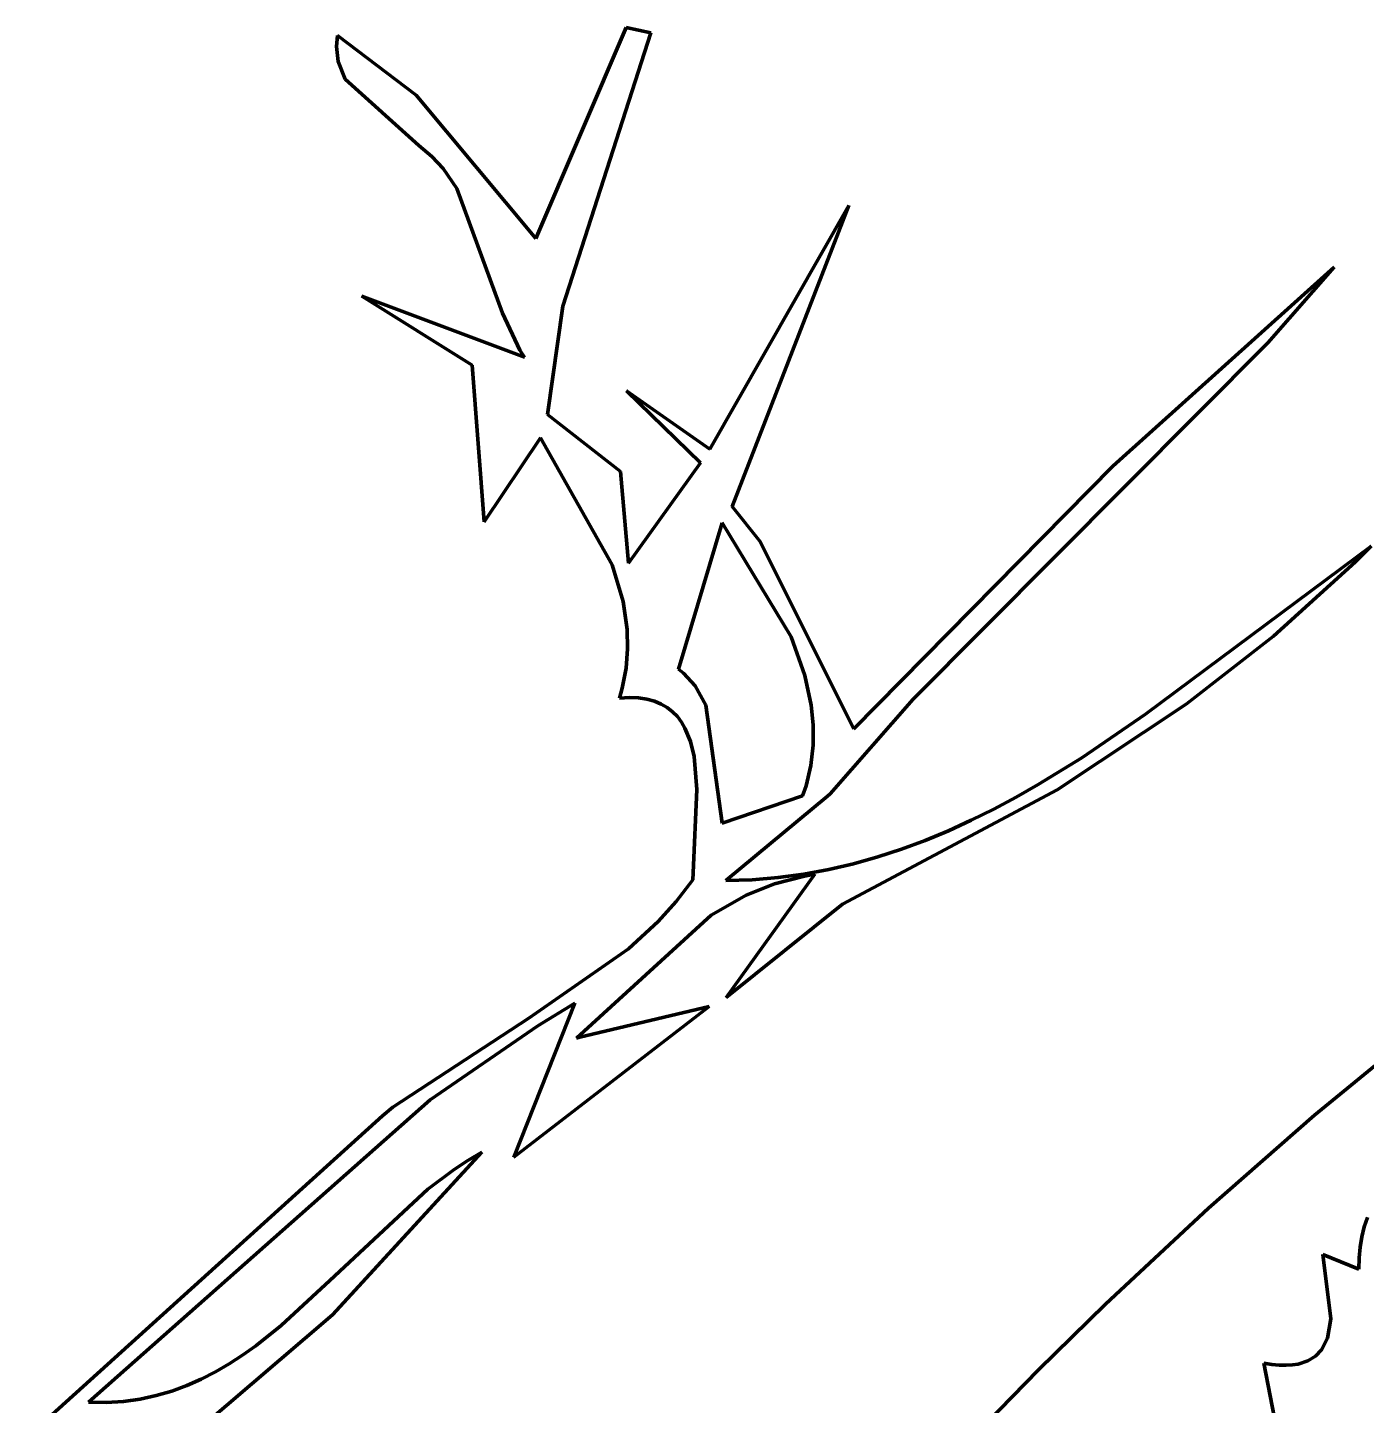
# Model space of a CAD drawing. Header units: millimetres. Extents: x 0 to 11, y 0 to 14.1.
# Drawn here: x 4.975 to 5.58, y 10.943 to 11.566 of the extents above; entities that cross this region are included whole.
import ezdxf

# ---------------------------------------------------------------- set-up
doc = ezdxf.new("R2010")
doc.units = ezdxf.units.MM
doc.layers.add('color#010101ff', color=7, linetype='CONTINUOUS', lineweight=100)
doc.layers.add('color#fefefeff', color=7, linetype='CONTINUOUS', lineweight=100)

msp = doc.modelspace()

# ---------------------------------------------------------------- linework, layer by layer
at = {"layer": 'color#010101ff'}
for p, q in [((5.20438, 11.47061), (5.24526, 11.56596)), ((5.25644, 11.56351), (5.21672, 11.44003)), ((5.24526, 11.56596), (5.25644, 11.56351)), ((5.11434, 11.55736), (5.11483, 11.56235)), ((5.11506, 11.55056), (5.11434, 11.55736)), ((5.11483, 11.56235), (5.15033, 11.53543)), ((5.11828, 11.54263), (5.11506, 11.55056)), ((5.15163, 11.51272), (5.11828, 11.54263)), ((5.15033, 11.53543), (5.20438, 11.47061)), ((5.1575, 11.50775), (5.15163, 11.51272)), ((5.16252, 11.50226), (5.1575, 11.50775)), ((5.16871, 11.49318), (5.16252, 11.50226)), ((5.18932, 11.4369), (5.16871, 11.49318)), ((5.28304, 11.3754), (5.34584, 11.48559)), ((5.34584, 11.48559), (5.29314, 11.34946)), ((5.46516, 11.36781), (5.56522, 11.45773)), ((5.56522, 11.45773), (5.53527, 11.42343)), ((5.1757, 11.41332), (5.1258, 11.44458)), ((5.1258, 11.44458), (5.19928, 11.41705)), ((5.21672, 11.44003), (5.20977, 11.39106)), ((5.19729, 11.42016), (5.18932, 11.4369)), ((5.19928, 11.41705), (5.19729, 11.42016)), ((5.53527, 11.42343), (5.37489, 11.26246)), ((5.18103, 11.34256), (5.1757, 11.41332)), ((5.27881, 11.36923), (5.24545, 11.40179)), ((5.24545, 11.40179), (5.28304, 11.3754)), ((5.20977, 11.39106), (5.24267, 11.36536)), ((5.20652, 11.38058), (5.18103, 11.34256)), ((5.2389, 11.32311), (5.20652, 11.38058)), ((5.24267, 11.36536), (5.24632, 11.32398)), ((5.24632, 11.32398), (5.27881, 11.36923)), ((5.34816, 11.24901), (5.46516, 11.36781)), ((5.29314, 11.34946), (5.3056, 11.3339)), ((5.28866, 11.34216), (5.26898, 11.27602)), ((5.31978, 11.29059), (5.28866, 11.34216)), ((5.3056, 11.3339), (5.34816, 11.24901)), ((5.47985, 11.25569), (5.58185, 11.33153)), ((5.58185, 11.33153), (5.57477, 11.32447)), ((5.24385, 11.30662), (5.2389, 11.32311)), ((5.57477, 11.32447), (5.53775, 11.29095)), ((5.24572, 11.29389), (5.24385, 11.30662)), ((5.24593, 11.28522), (5.24572, 11.29389)), ((5.32604, 11.27319), (5.31978, 11.29059)), ((5.53775, 11.29095), (5.49835, 11.26022)), ((5.24521, 11.2764), (5.24593, 11.28522)), ((5.24347, 11.26742), (5.24521, 11.2764)), ((5.26898, 11.27602), (5.27111, 11.27426)), ((5.27111, 11.27426), (5.27643, 11.26847)), ((5.32892, 11.25982), (5.32604, 11.27319)), ((5.2422, 11.26287), (5.24347, 11.26742)), ((5.27643, 11.26847), (5.28133, 11.25975)), ((5.24674, 11.26314), (5.2422, 11.26287)), ((5.25089, 11.26299), (5.24674, 11.26314)), ((5.25466, 11.26245), (5.25089, 11.26299)), ((5.25806, 11.26154), (5.25466, 11.26245)), ((5.26112, 11.26027), (5.25806, 11.26154)), ((5.26385, 11.25867), (5.26112, 11.26027)), ((5.26627, 11.25677), (5.26385, 11.25867)), ((5.28133, 11.25975), (5.28868, 11.20639)), ((5.3298, 11.25079), (5.32892, 11.25982)), ((5.37489, 11.26246), (5.33742, 11.21973)), ((5.49835, 11.26022), (5.43995, 11.22152)), ((5.2684, 11.25457), (5.26627, 11.25677)), ((5.27024, 11.25212), (5.2684, 11.25457)), ((5.27183, 11.24942), (5.27024, 11.25212)), ((5.45109, 11.23602), (5.47985, 11.25569)), ((5.27429, 11.24337), (5.27183, 11.24942)), ((5.32976, 11.24169), (5.3298, 11.25079)), ((5.27592, 11.23662), (5.27429, 11.24337)), ((5.3287, 11.23254), (5.32976, 11.24169)), ((5.27722, 11.22167), (5.27592, 11.23662)), ((5.43148, 11.2239), (5.45109, 11.23602)), ((5.32652, 11.22335), (5.3287, 11.23254)), ((5.27547, 11.18404), (5.27722, 11.22167)), ((5.32499, 11.21875), (5.32652, 11.22335)), ((5.43995, 11.22152), (5.34299, 11.16976)), ((5.42151, 11.21821), (5.43148, 11.2239)), ((5.28868, 11.20639), (5.32499, 11.21875)), ((5.33616, 11.21868), (5.29031, 11.18051)), ((5.33742, 11.21973), (5.33616, 11.21868)), ((5.41142, 11.21281), (5.42151, 11.21821)), ((5.40121, 11.20773), (5.41142, 11.21281)), ((5.38037, 11.19864), (5.39086, 11.203)), ((5.39086, 11.203), (5.40121, 11.20773)), ((5.36973, 11.19468), (5.38037, 11.19864)), ((5.34797, 11.18807), (5.35893, 11.19115)), ((5.35893, 11.19115), (5.36973, 11.19468)), ((5.27537, 11.18086), (5.27547, 11.18404)), ((5.2905, 11.1276), (5.33055, 11.18332)), ((5.31397, 11.18186), (5.32549, 11.1834)), ((5.32549, 11.1834), (5.33682, 11.18548)), ((5.33055, 11.18332), (5.32581, 11.18254)), ((5.33682, 11.18548), (5.34797, 11.18807)), ((5.26786, 11.17101), (5.27537, 11.18086)), ((5.29031, 11.18051), (5.30224, 11.18089)), ((5.31224, 11.17901), (5.29952, 11.17385)), ((5.30224, 11.18089), (5.31397, 11.18186)), ((5.32581, 11.18254), (5.31224, 11.17901)), ((5.25968, 11.16195), (5.26786, 11.17101)), ((5.29952, 11.17385), (5.28372, 11.16486)), ((5.28372, 11.16486), (5.2228, 11.10929)), ((5.34299, 11.16976), (5.2905, 11.1276)), ((5.24634, 11.14958), (5.25968, 11.16195)), ((5.55629, 11.0744), (5.65436, 11.15513)), ((5.2013, 11.11833), (5.24634, 11.14958)), ((5.19454, 11.05553), (5.22209, 11.12506)), ((5.28277, 11.12363), (5.19454, 11.05553)), ((5.22209, 11.12506), (5.20528, 11.11479)), ((5.2244, 11.10968), (5.28277, 11.12363)), ((5.13983, 11.07809), (5.2013, 11.11833)), ((5.20528, 11.11479), (5.15674, 11.08138)), ((5.2228, 11.10929), (5.2244, 11.10968)), ((5.15674, 11.08138), (5.00225, 10.94473)), ((5.13513, 11.07423), (5.13983, 11.07809)), ((4.97478, 10.92917), (5.13513, 11.07423)), ((5.50846, 11.03242), (5.55629, 11.0744)), ((5.18003, 11.05773), (5.11254, 10.98428)), ((5.16756, 11.04993), (5.17371, 11.05398)), ((5.17371, 11.05398), (5.18003, 11.05773)), ((5.15568, 11.04105), (5.16756, 11.04993)), ((5.11144, 10.99982), (5.15568, 11.04105)), ((5.46184, 10.98912), (5.50846, 11.03242)), ((5.58016, 11.0283), (5.57875, 11.02396)), ((5.57875, 11.02396), (5.57764, 11.01946)), ((5.57764, 11.01946), (5.57685, 11.01479)), ((5.57634, 11.0049), (5.56004, 11.01153)), ((5.56004, 11.01153), (5.5637, 10.9825)), ((5.57642, 11.00994), (5.57634, 11.0049)), ((5.57685, 11.01479), (5.57642, 11.00994)), ((5.08938, 10.97947), (5.11144, 10.99982)), ((5.11254, 10.98428), (5.05218, 10.93261)), ((5.43158, 10.95945), (5.46184, 10.98912)), ((5.07788, 10.97028), (5.08938, 10.97947)), ((5.5637, 10.9825), (5.5622, 10.97372)), ((5.5622, 10.97372), (5.55949, 10.96837)), ((5.0659, 10.96209), (5.07196, 10.96604)), ((5.07196, 10.96604), (5.07788, 10.97028)), ((5.55678, 10.96554), (5.55325, 10.9634)), ((5.55949, 10.96837), (5.55678, 10.96554)), ((5.05968, 10.95846), (5.0659, 10.96209)), ((5.40209, 10.92907), (5.43158, 10.95945)), ((5.53704, 10.96186), (5.53341, 10.96242)), ((5.53341, 10.96242), (5.53913, 10.93293)), ((5.54038, 10.96155), (5.53704, 10.96186)), ((5.54346, 10.96148), (5.54038, 10.96155)), ((5.54628, 10.96164), (5.54346, 10.96148)), ((5.54884, 10.96202), (5.54628, 10.96164)), ((5.55325, 10.9634), (5.54884, 10.96202)), ((5.0467, 10.95227), (5.05329, 10.95517)), ((5.05329, 10.95517), (5.05968, 10.95846)), ((5.02564, 10.94619), (5.0329, 10.94775)), ((5.0329, 10.94775), (5.03991, 10.94978)), ((5.03991, 10.94978), (5.0467, 10.95227)), ((5.00225, 10.94473), (5.01034, 10.94465)), ((5.01034, 10.94465), (5.01813, 10.94515)), ((5.01813, 10.94515), (5.02564, 10.94619))]:
    msp.add_line(p, q, dxfattribs=at)
at = {"layer": 'color#fefefeff'}
for p, q in [((5.24526, 11.56596), (5.20438, 11.47061)), ((5.21672, 11.44003), (5.25644, 11.56351)), ((5.25644, 11.56351), (5.24526, 11.56596)), ((5.11483, 11.56235), (5.11434, 11.55736)), ((5.11434, 11.55736), (5.11506, 11.55056)), ((5.15033, 11.53543), (5.11483, 11.56235)), ((5.11506, 11.55056), (5.11828, 11.54263)), ((5.11828, 11.54263), (5.15163, 11.51272)), ((5.20438, 11.47061), (5.15033, 11.53543)), ((5.15163, 11.51272), (5.1575, 11.50775)), ((5.1575, 11.50775), (5.16252, 11.50226)), ((5.16252, 11.50226), (5.16871, 11.49318)), ((5.16871, 11.49318), (5.18932, 11.4369)), ((5.34584, 11.48559), (5.28304, 11.3754)), ((5.29314, 11.34946), (5.34584, 11.48559)), ((5.56522, 11.45773), (5.46516, 11.36781)), ((5.53527, 11.42343), (5.56522, 11.45773)), ((5.19928, 11.41705), (5.1258, 11.44458)), ((5.1258, 11.44458), (5.1757, 11.41332)), ((5.20977, 11.39106), (5.21672, 11.44003)), ((5.18932, 11.4369), (5.19729, 11.42016)), ((5.19729, 11.42016), (5.19928, 11.41705)), ((5.37489, 11.26246), (5.53527, 11.42343)), ((5.1757, 11.41332), (5.18103, 11.34256)), ((5.28304, 11.3754), (5.24545, 11.40179)), ((5.24545, 11.40179), (5.27881, 11.36923)), ((5.24267, 11.36536), (5.20977, 11.39106)), ((5.18103, 11.34256), (5.20652, 11.38058)), ((5.20652, 11.38058), (5.2389, 11.32311)), ((5.24632, 11.32398), (5.24267, 11.36536)), ((5.27881, 11.36923), (5.24632, 11.32398)), ((5.46516, 11.36781), (5.34816, 11.24901)), ((5.3056, 11.3339), (5.29314, 11.34946)), ((5.26898, 11.27602), (5.28866, 11.34216)), ((5.28866, 11.34216), (5.31978, 11.29059)), ((5.34816, 11.24901), (5.3056, 11.3339)), ((5.58185, 11.33153), (5.47985, 11.25569)), ((5.57477, 11.32447), (5.58185, 11.33153)), ((5.2389, 11.32311), (5.24385, 11.30662)), ((5.53775, 11.29095), (5.57477, 11.32447)), ((5.24385, 11.30662), (5.24572, 11.29389)), ((5.24572, 11.29389), (5.24593, 11.28522)), ((5.31978, 11.29059), (5.32604, 11.27319)), ((5.49835, 11.26022), (5.53775, 11.29095)), ((5.24593, 11.28522), (5.24521, 11.2764)), ((5.24521, 11.2764), (5.24347, 11.26742)), ((5.27111, 11.27426), (5.26898, 11.27602)), ((5.27643, 11.26847), (5.27111, 11.27426)), ((5.32604, 11.27319), (5.32892, 11.25982)), ((5.24347, 11.26742), (5.2422, 11.26287)), ((5.28133, 11.25975), (5.27643, 11.26847)), ((5.2422, 11.26287), (5.24674, 11.26314)), ((5.24674, 11.26314), (5.25089, 11.26299)), ((5.25089, 11.26299), (5.25466, 11.26245)), ((5.25466, 11.26245), (5.25806, 11.26154)), ((5.25806, 11.26154), (5.26112, 11.26027)), ((5.26112, 11.26027), (5.26385, 11.25867)), ((5.26385, 11.25867), (5.26627, 11.25677)), ((5.28868, 11.20639), (5.28133, 11.25975)), ((5.32892, 11.25982), (5.3298, 11.25079)), ((5.33742, 11.21973), (5.37489, 11.26246)), ((5.43995, 11.22152), (5.49835, 11.26022)), ((5.26627, 11.25677), (5.2684, 11.25457)), ((5.2684, 11.25457), (5.27024, 11.25212)), ((5.27024, 11.25212), (5.27183, 11.24942)), ((5.47985, 11.25569), (5.45109, 11.23602)), ((5.27183, 11.24942), (5.27429, 11.24337)), ((5.3298, 11.25079), (5.32976, 11.24169)), ((5.27429, 11.24337), (5.27592, 11.23662)), ((5.32976, 11.24169), (5.3287, 11.23254)), ((5.27592, 11.23662), (5.27722, 11.22167)), ((5.45109, 11.23602), (5.43148, 11.2239)), ((5.3287, 11.23254), (5.32652, 11.22335)), ((5.27722, 11.22167), (5.27547, 11.18404)), ((5.32652, 11.22335), (5.32499, 11.21875)), ((5.34299, 11.16976), (5.43995, 11.22152)), ((5.43148, 11.2239), (5.42151, 11.21821)), ((5.32499, 11.21875), (5.28868, 11.20639)), ((5.29031, 11.18051), (5.33616, 11.21868)), ((5.33616, 11.21868), (5.33742, 11.21973)), ((5.42151, 11.21821), (5.41142, 11.21281)), ((5.41142, 11.21281), (5.40121, 11.20773)), ((5.39086, 11.203), (5.38037, 11.19864)), ((5.40121, 11.20773), (5.39086, 11.203)), ((5.38037, 11.19864), (5.36973, 11.19468)), ((5.35893, 11.19115), (5.34797, 11.18807)), ((5.36973, 11.19468), (5.35893, 11.19115)), ((5.27547, 11.18404), (5.27537, 11.18086)), ((5.33055, 11.18332), (5.2905, 11.1276)), ((5.32549, 11.1834), (5.31397, 11.18186)), ((5.33682, 11.18548), (5.32549, 11.1834)), ((5.32581, 11.18254), (5.33055, 11.18332)), ((5.34797, 11.18807), (5.33682, 11.18548)), ((5.27537, 11.18086), (5.26786, 11.17101)), ((5.30224, 11.18089), (5.29031, 11.18051)), ((5.29952, 11.17385), (5.31224, 11.17901)), ((5.31397, 11.18186), (5.30224, 11.18089)), ((5.31224, 11.17901), (5.32581, 11.18254)), ((5.26786, 11.17101), (5.25968, 11.16195)), ((5.28372, 11.16486), (5.29952, 11.17385)), ((5.2228, 11.10929), (5.28372, 11.16486)), ((5.2905, 11.1276), (5.34299, 11.16976)), ((5.25968, 11.16195), (5.24634, 11.14958)), ((5.65436, 11.15513), (5.55629, 11.0744)), ((5.24634, 11.14958), (5.2013, 11.11833)), ((5.22209, 11.12506), (5.19454, 11.05553)), ((5.19454, 11.05553), (5.28277, 11.12363)), ((5.20528, 11.11479), (5.22209, 11.12506)), ((5.28277, 11.12363), (5.2244, 11.10968)), ((5.2013, 11.11833), (5.13983, 11.07809)), ((5.15674, 11.08138), (5.20528, 11.11479)), ((5.2244, 11.10968), (5.2228, 11.10929)), ((5.00225, 10.94473), (5.15674, 11.08138)), ((5.13983, 11.07809), (5.13513, 11.07423)), ((5.13513, 11.07423), (4.97478, 10.92917)), ((5.55629, 11.0744), (5.50846, 11.03242)), ((5.11254, 10.98428), (5.18003, 11.05773)), ((5.17371, 11.05398), (5.16756, 11.04993)), ((5.18003, 11.05773), (5.17371, 11.05398)), ((5.16756, 11.04993), (5.15568, 11.04105)), ((5.15568, 11.04105), (5.11144, 10.99982)), ((5.50846, 11.03242), (5.46184, 10.98912)), ((5.57875, 11.02396), (5.58016, 11.0283)), ((5.57764, 11.01946), (5.57875, 11.02396)), ((5.57685, 11.01479), (5.57764, 11.01946)), ((5.5637, 10.9825), (5.56004, 11.01153)), ((5.56004, 11.01153), (5.57634, 11.0049)), ((5.57634, 11.0049), (5.57642, 11.00994)), ((5.57642, 11.00994), (5.57685, 11.01479)), ((5.11144, 10.99982), (5.08938, 10.97947)), ((5.05218, 10.93261), (5.11254, 10.98428)), ((5.46184, 10.98912), (5.43158, 10.95945)), ((5.08938, 10.97947), (5.07788, 10.97028)), ((5.5622, 10.97372), (5.5637, 10.9825)), ((5.55949, 10.96837), (5.5622, 10.97372)), ((5.07196, 10.96604), (5.0659, 10.96209)), ((5.07788, 10.97028), (5.07196, 10.96604)), ((5.55325, 10.9634), (5.55678, 10.96554)), ((5.55678, 10.96554), (5.55949, 10.96837)), ((5.0659, 10.96209), (5.05968, 10.95846)), ((5.43158, 10.95945), (5.40209, 10.92907)), ((5.53913, 10.93293), (5.53341, 10.96242)), ((5.53341, 10.96242), (5.53704, 10.96186)), ((5.53704, 10.96186), (5.54038, 10.96155)), ((5.54038, 10.96155), (5.54346, 10.96148)), ((5.54346, 10.96148), (5.54628, 10.96164)), ((5.54628, 10.96164), (5.54884, 10.96202)), ((5.54884, 10.96202), (5.55325, 10.9634)), ((5.05329, 10.95517), (5.0467, 10.95227)), ((5.05968, 10.95846), (5.05329, 10.95517)), ((5.0329, 10.94775), (5.02564, 10.94619)), ((5.03991, 10.94978), (5.0329, 10.94775)), ((5.0467, 10.95227), (5.03991, 10.94978)), ((5.01034, 10.94465), (5.00225, 10.94473)), ((5.01813, 10.94515), (5.01034, 10.94465)), ((5.02564, 10.94619), (5.01813, 10.94515))]:
    msp.add_line(p, q, dxfattribs=at)

doc.saveas('drawing.dxf')
